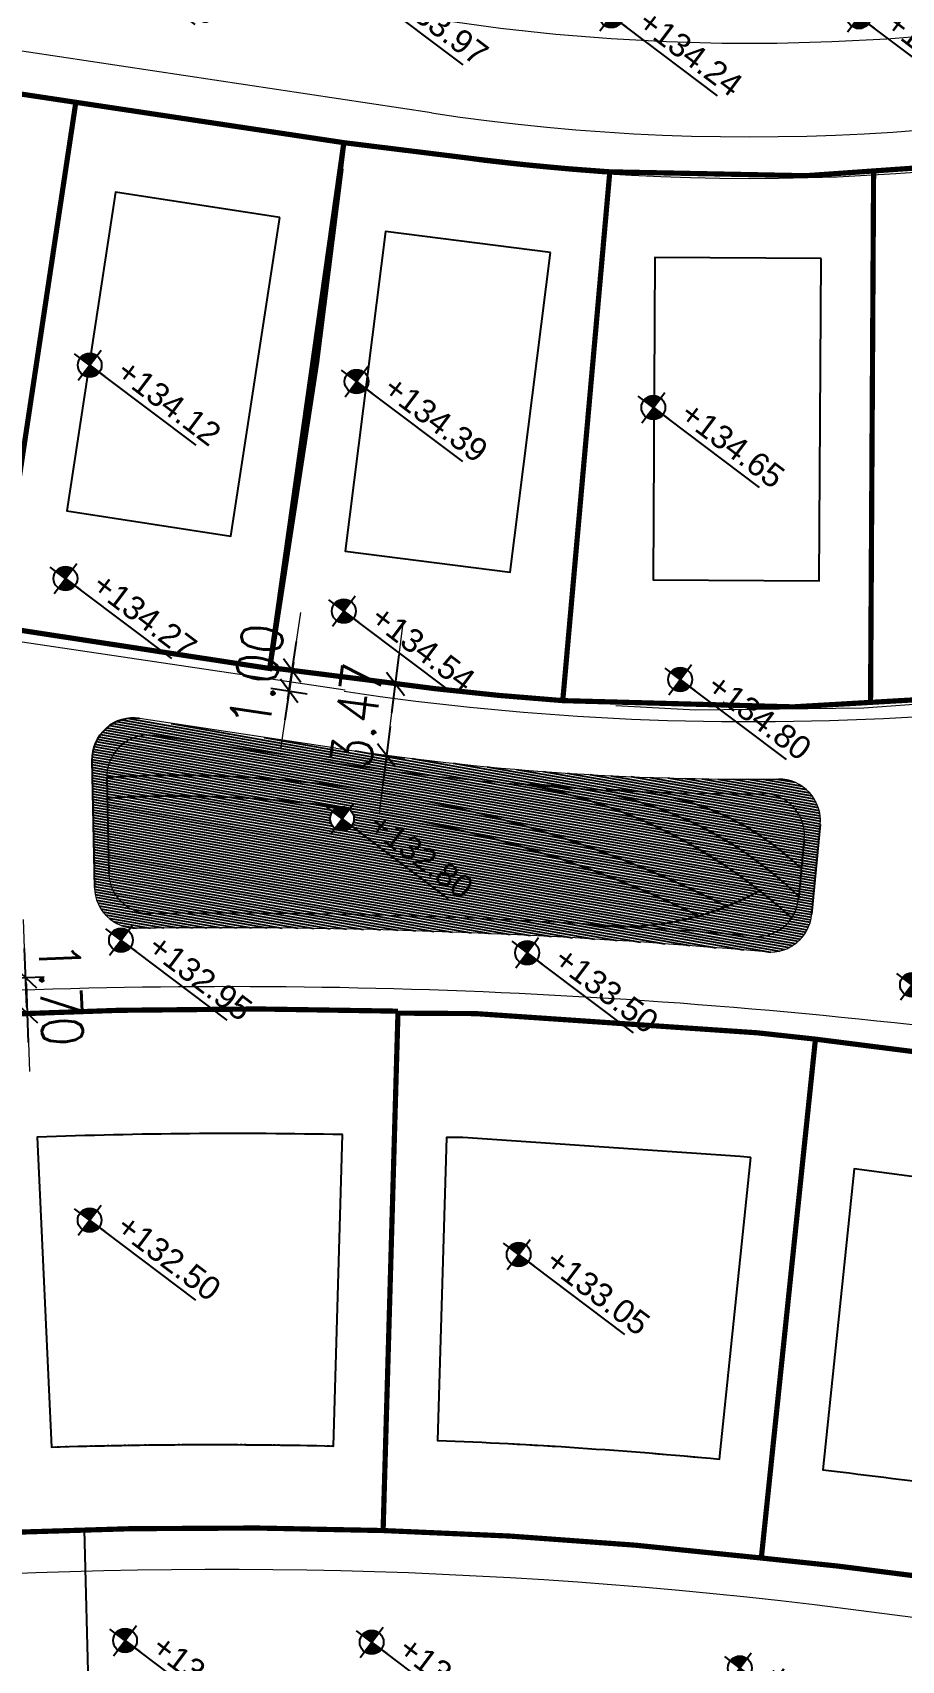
# Model space of a CAD drawing. Header units: inches. Extents: x 2 to 806, y 2 to 666.
# Drawn here: x 266.1 to 308, y 249.7 to 328 of the extents above; entities that cross this region are included whole.
import ezdxf
from ezdxf.enums import TextEntityAlignment as Align

# ---------------------------------------------------------------- set-up
doc = ezdxf.new("R2010")
doc.units = ezdxf.units.IN
doc.header["$MEASUREMENT"] = 0
for name, pattern in [('( Hidden )', [0.375, 0.25, -0.125]), ('ACAD_ISO04W100', [30, 24, -3, 0, -3]), ('DASHED', [0.75, 0.5, -0.25]), ('DASHED2', [0.375, 0.25, -0.125])]:
    doc.linetypes.add(name, pattern=pattern)
for name, color, linetype in [('.', 7, 'Continuous'), ('ASPHALT', 4, 'Continuous'), ('CL', 1, 'ACAD_ISO04W100'), ('comments', 1, 'Continuous'), ('ELV2', 4, 'Continuous'), ('furniture', 8, 'Continuous'), ('Land line', 210, 'Continuous'), ('pathway levels', 250, 'Continuous'), ('PAVEMENT', 2, 'Continuous'), ('set pack', 253, 'DASHED2'), ('V-NODE-TEXT', 11, 'Continuous'), ('Water Surface Level', 10, 'Continuous')]:
    doc.layers.add(name, color=color, linetype=linetype)
doc.styles.add('AUC-2-5', font='romans.shx', dxfattribs={"width": 0.85})
doc.styles.add('SDC-TEXT', font='arial.ttf')
doc.dimstyles.new('AUC-750-N mtr', dxfattribs={"dimscale": 0.5625, "dimtxt": 3.5, "dimasz": 2.5, "dimexe": 2.5, "dimexo": 2, "dimgap": 1.2, "dimtad": 1, "dimzin": 1, "dimdsep": 46, "dimtxsty": 'AUC-2-5', "dimblk": 'AUC-DIMTICK', "dimcen": 1, "dimse1": 1, "dimse2": 1, "dimclrd": 1, "dimclre": 1, "dimclrt": 2, "dimadec": 0, "dimazin": 0, "dimtfac": 1, "dimtix": 1, "dimtmove": 2, "dimatfit": 3, "dimfxl": 1, "dimlwd": 0, "dimlwe": -1, "dimarcsym": 0})
pattern_1 = [(349.850078208, (-1019091.39202, 51543.46572), (0.022028057086, 0.123043751166), [])]

# ---------------------------------------------------------------- blocks, each defined once
blk = doc.blocks.new('*U232')
for points in [[(0, 1.02, 0.414214), (-1.02, 0), (0, 0)], [(0, -1.02, 0.414214), (1.02, 0), (0, 0)]]:
    blk.add_hatch(color=256).paths.add_polyline_path(points)
for p, q in [((0, -1.62), (0, 1.62)), ((1.62, 0), (-1.62, 0)), ((0, 0), (1.62, 0)), ((11.38, 0), (1.62, 0))]:
    blk.add_line(p, q)
blk.add_circle((0, 0), 1.02)
at = {"style": 'SDC-TEXT'}
blk.add_attdef('LEVEL', text='', height=2, dxfattribs=at).set_placement((2.24, 2.53), align=Align.TOP_LEFT)
blk.add_attdef('T.O.C.', (2.24, -2.56), '', height=2, dxfattribs=at)
blk = doc.blocks.new('*U233')
for points in [[(0, 1.02, 0.414214), (-1.02, 0), (0, 0)], [(0, -1.02, 0.414214), (1.02, 0), (0, 0)]]:
    blk.add_hatch(color=256).paths.add_polyline_path(points)
for p, q in [((0, -1.62), (0, 1.62)), ((1.62, 0), (-1.62, 0)), ((0, 0), (1.62, 0)), ((11.38, 0), (1.62, 0))]:
    blk.add_line(p, q)
blk.add_circle((0, 0), 1.02)
at = {"style": 'SDC-TEXT'}
blk.add_attdef('LEVEL', text='', height=2, dxfattribs=at).set_placement((2.24, 2.53), align=Align.TOP_LEFT)
blk.add_attdef('T.O.C.', (2.24, -2.56), '', height=2, dxfattribs=at)
blk = doc.blocks.new('*U231')
for points in [[(0, 1.02, 0.414214), (-1.02, 0), (0, 0)], [(0, -1.02, 0.414214), (1.02, 0), (0, 0)]]:
    blk.add_hatch(color=256).paths.add_polyline_path(points)
for p, q in [((0, -1.62), (0, 1.62)), ((1.62, 0), (-1.62, 0)), ((0, 0), (1.62, 0)), ((11.38, 0), (1.62, 0))]:
    blk.add_line(p, q)
blk.add_circle((0, 0), 1.02)
at = {"style": 'SDC-TEXT'}
blk.add_attdef('LEVEL', text='', height=2, dxfattribs=at).set_placement((2.24, 2.53), align=Align.TOP_LEFT)
blk.add_attdef('T.O.C.', (2.24, -2.56), '', height=2, dxfattribs=at)
blk = doc.blocks.new('*U293')
for points in [[(0, 1.02, 0.414214), (-1.02, 0), (0, 0)], [(0, -1.02, 0.414214), (1.02, 0), (0, 0)]]:
    blk.add_hatch(color=256).paths.add_polyline_path(points)
for p, q in [((0, -1.62), (0, 1.62)), ((1.62, 0), (-1.62, 0)), ((0, 0), (1.62, 0)), ((11.38, 0), (1.62, 0))]:
    blk.add_line(p, q)
blk.add_circle((0, 0), 1.02)
at = {"style": 'SDC-TEXT'}
blk.add_attdef('LEVEL', text='', height=2, dxfattribs=at).set_placement((2.24, 2.53), align=Align.TOP_LEFT)
blk.add_attdef('T.O.C.', (2.24, -2.56), '', height=2, dxfattribs=at)
blk = doc.blocks.new('*U424')
for points in [[(0, 1.02, 0.414214), (-1.02, 0), (0, 0)], [(0, -1.02, 0.414214), (1.02, 0), (0, 0)]]:
    blk.add_hatch(color=256).paths.add_polyline_path(points)
for p, q in [((0, -1.62), (0, 1.62)), ((1.62, 0), (-1.62, 0)), ((0, 0), (1.62, 0)), ((11.38, 0), (1.62, 0))]:
    blk.add_line(p, q)
blk.add_circle((0, 0), 1.02)
at = {"style": 'SDC-TEXT'}
blk.add_attdef('LEVEL', text='', height=2, dxfattribs=at).set_placement((2.24, 2.53), align=Align.TOP_LEFT)
blk.add_attdef('T.O.C.', (2.24, -2.56), '', height=2, dxfattribs=at)
blk = doc.blocks.new('*U422')
for points in [[(0, 1.02, 0.414214), (-1.02, 0), (0, 0)], [(0, -1.02, 0.414214), (1.02, 0), (0, 0)]]:
    blk.add_hatch(color=256).paths.add_polyline_path(points)
for p, q in [((0, -1.62), (0, 1.62)), ((1.62, 0), (-1.62, 0)), ((0, 0), (1.62, 0)), ((11.38, 0), (1.62, 0))]:
    blk.add_line(p, q)
blk.add_circle((0, 0), 1.02)
at = {"style": 'SDC-TEXT'}
blk.add_attdef('LEVEL', text='', height=2, dxfattribs=at).set_placement((2.24, 2.53), align=Align.TOP_LEFT)
blk.add_attdef('T.O.C.', (2.24, -2.56), '', height=2, dxfattribs=at)
blk = doc.blocks.new('*U377')
for points in [[(0, 1.02, 0.414214), (-1.02, 0), (0, 0)], [(0, -1.02, 0.414214), (1.02, 0), (0, 0)]]:
    blk.add_hatch(color=256).paths.add_polyline_path(points)
for p, q in [((0, -1.62), (0, 1.62)), ((1.62, 0), (-1.62, 0)), ((0, 0), (1.62, 0)), ((11.38, 0), (1.62, 0))]:
    blk.add_line(p, q)
blk.add_circle((0, 0), 1.02)
at = {"style": 'SDC-TEXT'}
blk.add_attdef('LEVEL', text='', height=2, dxfattribs=at).set_placement((2.24, 2.53), align=Align.TOP_LEFT)
blk.add_attdef('T.O.C.', (2.24, -2.56), '', height=2, dxfattribs=at)
blk = doc.blocks.new('*U378')
for points in [[(0, 1.02, 0.414214), (-1.02, 0), (0, 0)], [(0, -1.02, 0.414214), (1.02, 0), (0, 0)]]:
    blk.add_hatch(color=256).paths.add_polyline_path(points)
for p, q in [((0, -1.62), (0, 1.62)), ((1.62, 0), (-1.62, 0)), ((0, 0), (1.62, 0)), ((11.38, 0), (1.62, 0))]:
    blk.add_line(p, q)
blk.add_circle((0, 0), 1.02)
at = {"style": 'SDC-TEXT'}
blk.add_attdef('LEVEL', text='', height=2, dxfattribs=at).set_placement((2.24, 2.53), align=Align.TOP_LEFT)
blk.add_attdef('T.O.C.', (2.24, -2.56), '', height=2, dxfattribs=at)
blk = doc.blocks.new('*U376')
for points in [[(0, 1.02, 0.414214), (-1.02, 0), (0, 0)], [(0, -1.02, 0.414214), (1.02, 0), (0, 0)]]:
    blk.add_hatch(color=256).paths.add_polyline_path(points)
for p, q in [((0, -1.62), (0, 1.62)), ((1.62, 0), (-1.62, 0)), ((0, 0), (1.62, 0)), ((11.38, 0), (1.62, 0))]:
    blk.add_line(p, q)
blk.add_circle((0, 0), 1.02)
at = {"style": 'SDC-TEXT'}
blk.add_attdef('LEVEL', text='', height=2, dxfattribs=at).set_placement((2.24, 2.53), align=Align.TOP_LEFT)
blk.add_attdef('T.O.C.', (2.24, -2.56), '', height=2, dxfattribs=at)
blk = doc.blocks.new('*U373')
for points in [[(0, 1.02, 0.414214), (-1.02, 0), (0, 0)], [(0, -1.02, 0.414214), (1.02, 0), (0, 0)]]:
    blk.add_hatch(color=256).paths.add_polyline_path(points)
for p, q in [((0, -1.62), (0, 1.62)), ((1.62, 0), (-1.62, 0)), ((0, 0), (1.62, 0)), ((11.38, 0), (1.62, 0))]:
    blk.add_line(p, q)
blk.add_circle((0, 0), 1.02)
at = {"style": 'SDC-TEXT'}
blk.add_attdef('LEVEL', text='', height=2, dxfattribs=at).set_placement((2.24, 2.53), align=Align.TOP_LEFT)
blk.add_attdef('T.O.C.', (2.24, -2.56), '', height=2, dxfattribs=at)
blk = doc.blocks.new('*U374')
for points in [[(0, 1.02, 0.414214), (-1.02, 0), (0, 0)], [(0, -1.02, 0.414214), (1.02, 0), (0, 0)]]:
    blk.add_hatch(color=256).paths.add_polyline_path(points)
for p, q in [((0, -1.62), (0, 1.62)), ((1.62, 0), (-1.62, 0)), ((0, 0), (1.62, 0)), ((11.38, 0), (1.62, 0))]:
    blk.add_line(p, q)
blk.add_circle((0, 0), 1.02)
at = {"style": 'SDC-TEXT'}
blk.add_attdef('LEVEL', text='', height=2, dxfattribs=at).set_placement((2.24, 2.53), align=Align.TOP_LEFT)
blk.add_attdef('T.O.C.', (2.24, -2.56), '', height=2, dxfattribs=at)
blk = doc.blocks.new('*U113')
for points in [[(0, 1.02, 0.414214), (-1.02, 0), (0, 0)], [(0, -1.02, 0.414214), (1.02, 0), (0, 0)]]:
    blk.add_hatch(color=256).paths.add_polyline_path(points)
for p, q in [((0, -1.62), (0, 1.62)), ((1.62, 0), (-1.62, 0)), ((0, 0), (1.62, 0)), ((11.38, 0), (1.62, 0))]:
    blk.add_line(p, q)
blk.add_circle((0, 0), 1.02)
at = {"style": 'SDC-TEXT'}
blk.add_attdef('LEVEL', text='', height=2, dxfattribs=at).set_placement((2.24, 2.53), align=Align.TOP_LEFT)
blk.add_attdef('T.O.C.', (2.24, -2.56), '', height=2, dxfattribs=at)
blk = doc.blocks.new('*U166')
for points in [[(0, 1.02, 0.414214), (-1.02, 0), (0, 0)], [(0, -1.02, 0.414214), (1.02, 0), (0, 0)]]:
    blk.add_hatch(color=256).paths.add_polyline_path(points)
for p, q in [((0, -1.62), (0, 1.62)), ((1.62, 0), (-1.62, 0)), ((0, 0), (1.62, 0)), ((11.38, 0), (1.62, 0))]:
    blk.add_line(p, q)
blk.add_circle((0, 0), 1.02)
at = {"style": 'SDC-TEXT'}
blk.add_attdef('LEVEL', text='', height=2, dxfattribs=at).set_placement((2.24, 2.53), align=Align.TOP_LEFT)
blk.add_attdef('T.O.C.', (2.24, -2.56), '', height=2, dxfattribs=at)
blk = doc.blocks.new('*U162')
for points in [[(0, 1.02, 0.414214), (-1.02, 0), (0, 0)], [(0, -1.02, 0.414214), (1.02, 0), (0, 0)]]:
    blk.add_hatch(color=256).paths.add_polyline_path(points)
for p, q in [((0, -1.62), (0, 1.62)), ((1.62, 0), (-1.62, 0)), ((0, 0), (1.62, 0)), ((11.38, 0), (1.62, 0))]:
    blk.add_line(p, q)
blk.add_circle((0, 0), 1.02)
at = {"style": 'SDC-TEXT'}
blk.add_attdef('LEVEL', text='', height=2, dxfattribs=at).set_placement((2.24, 2.53), align=Align.TOP_LEFT)
blk.add_attdef('T.O.C.', (2.24, -2.56), '', height=2, dxfattribs=at)
blk = doc.blocks.new('*U163')
for points in [[(0, 1.02, 0.414214), (-1.02, 0), (0, 0)], [(0, -1.02, 0.414214), (1.02, 0), (0, 0)]]:
    blk.add_hatch(color=256).paths.add_polyline_path(points)
for p, q in [((0, -1.62), (0, 1.62)), ((1.62, 0), (-1.62, 0)), ((0, 0), (1.62, 0)), ((11.38, 0), (1.62, 0))]:
    blk.add_line(p, q)
blk.add_circle((0, 0), 1.02)
at = {"style": 'SDC-TEXT'}
blk.add_attdef('LEVEL', text='', height=2, dxfattribs=at).set_placement((2.24, 2.53), align=Align.TOP_LEFT)
blk.add_attdef('T.O.C.', (2.24, -2.56), '', height=2, dxfattribs=at)
blk = doc.blocks.new('*U194')
for points in [[(0, 1.02, 0.414214), (-1.02, 0), (0, 0)], [(0, -1.02, 0.414214), (1.02, 0), (0, 0)]]:
    blk.add_hatch(color=256).paths.add_polyline_path(points)
for p, q in [((0, -1.62), (0, 1.62)), ((1.62, 0), (-1.62, 0)), ((0, 0), (1.62, 0)), ((11.38, 0), (1.62, 0))]:
    blk.add_line(p, q)
blk.add_circle((0, 0), 1.02)
at = {"style": 'SDC-TEXT'}
blk.add_attdef('LEVEL', text='', height=2, dxfattribs=at).set_placement((2.24, 2.53), align=Align.TOP_LEFT)
blk.add_attdef('T.O.C.', (2.24, -2.56), '', height=2, dxfattribs=at)
blk = doc.blocks.new('*U195')
for points in [[(0, 1.02, 0.414214), (-1.02, 0), (0, 0)], [(0, -1.02, 0.414214), (1.02, 0), (0, 0)]]:
    blk.add_hatch(color=256).paths.add_polyline_path(points)
for p, q in [((0, -1.62), (0, 1.62)), ((1.62, 0), (-1.62, 0)), ((0, 0), (1.62, 0)), ((11.38, 0), (1.62, 0))]:
    blk.add_line(p, q)
blk.add_circle((0, 0), 1.02)
at = {"style": 'SDC-TEXT'}
blk.add_attdef('LEVEL', text='', height=2, dxfattribs=at).set_placement((2.24, 2.53), align=Align.TOP_LEFT)
blk.add_attdef('T.O.C.', (2.24, -2.56), '', height=2, dxfattribs=at)
blk = doc.blocks.new('*U196')
for points in [[(0, 1.02, 0.414214), (-1.02, 0), (0, 0)], [(0, -1.02, 0.414214), (1.02, 0), (0, 0)]]:
    blk.add_hatch(color=256).paths.add_polyline_path(points)
for p, q in [((0, -1.62), (0, 1.62)), ((1.62, 0), (-1.62, 0)), ((0, 0), (1.62, 0)), ((11.38, 0), (1.62, 0))]:
    blk.add_line(p, q)
blk.add_circle((0, 0), 1.02)
at = {"style": 'SDC-TEXT'}
blk.add_attdef('LEVEL', text='', height=2, dxfattribs=at).set_placement((2.24, 2.53), align=Align.TOP_LEFT)
blk.add_attdef('T.O.C.', (2.24, -2.56), '', height=2, dxfattribs=at)
blk = doc.blocks.new('AUC-DIMTICK')
at = {"color": 1}
for p, q in [((0, 0.63), (0, -0.63)), ((1, 0), (-1, 0)), ((-0.356, -0.356), (0.356, 0.356))]:
    blk.add_line(p, q, dxfattribs=at)
blk = doc.blocks.new('*D492')
at = {"layer": 'Defpoints', "color": 0, "linetype": 'ByBlock', "transparency": 16777216}
for p in [(278.724, 297.307), (278.496, 296.327), (278.577, 296.315)]:
    blk.add_point(p, dxfattribs=at)
at = {"layer": 'furniture', "color": 1, "linetype": 'ByBlock', "lineweight": 0, "transparency": 16777216}
for p, q in [((278.849, 298.71), (279.056, 300.101)), ((278.643, 297.319), (278.496, 296.327)), ((278.289, 294.936), (278.083, 293.545))]:
    blk.add_line(p, q, dxfattribs=at)
at = {"layer": 'furniture', "color": 1, "linetype": 'ByBlock', "lineweight": 0, "transparency": 16777216, "xscale": 1.40625, "yscale": 1.40625, "zscale": 1.40625}
for p, rotation in [((278.643, 297.319), 261.5609003677744), ((278.496, 296.327), 81.56090036777437)]:
    blk.add_blockref('AUC-DIMTICK', p, dxfattribs=dict(at, rotation=rotation))
at = {"layer": 'furniture', "color": 2, "linetype": 'ByBlock', "transparency": 16777216, "insert": (276.928, 297.066), "char_height": 1.9688, "attachment_point": 5, "rotation": 81.5609, "style": 'AUC-2-5'}
blk.add_mtext('1.00', dxfattribs=at)
blk = doc.blocks.new('*D480')
at = {"layer": 'Defpoints', "color": 0, "linetype": 'ByBlock', "transparency": 16777216}
for p in [(265.775, 282.529), (265.842, 280.829), (265.891, 280.831)]:
    blk.add_point(p, dxfattribs=at)
at = {"layer": 'furniture', "color": 1, "linetype": 'ByBlock', "lineweight": 0, "transparency": 16777216}
for p, q in [((265.77, 283.936), (265.714, 285.342)), ((265.825, 282.531), (265.891, 280.831)), ((265.947, 279.426), (266.002, 278.021))]:
    blk.add_line(p, q, dxfattribs=at)
at = {"layer": 'furniture', "color": 1, "linetype": 'ByBlock', "lineweight": 0, "transparency": 16777216, "xscale": 1.40625, "yscale": 1.40625, "zscale": 1.40625}
for p, rotation in [((265.825, 282.531), 272.2464600588868), ((265.891, 280.831), 92.2464600588868)]:
    blk.add_blockref('AUC-DIMTICK', p, dxfattribs=dict(at, rotation=rotation))
at = {"layer": 'furniture', "color": 2, "linetype": 'ByBlock', "transparency": 16777216, "insert": (267.516, 281.746), "char_height": 1.9688, "attachment_point": 5, "rotation": 272.24646, "style": 'AUC-2-5'}
blk.add_mtext('1.70', dxfattribs=at)
blk = doc.blocks.new('*D490')
at = {"layer": 'Defpoints', "color": 0, "linetype": 'ByBlock', "transparency": 16777216}
for p in [(283.615, 296.673), (284.536, 296.558), (284.105, 293.114)]:
    blk.add_point(p, dxfattribs=at)
at = {"layer": 'furniture', "color": 1, "linetype": 'ByBlock', "lineweight": 0, "transparency": 16777216}
for p, q in [((283.79, 298.068), (283.964, 299.464)), ((283.184, 293.229), (283.615, 296.673)), ((283.009, 291.834), (282.835, 290.438))]:
    blk.add_line(p, q, dxfattribs=at)
at = {"layer": 'furniture', "color": 1, "linetype": 'ByBlock', "lineweight": 0, "transparency": 16777216, "xscale": 1.40625, "yscale": 1.40625, "zscale": 1.40625}
for p, rotation in [((283.615, 296.673), 262.8674914260724), ((283.184, 293.229), 82.86749142607233)]:
    blk.add_blockref('AUC-DIMTICK', p, dxfattribs=dict(at, rotation=rotation))
at = {"layer": 'furniture', "color": 2, "linetype": 'ByBlock', "transparency": 16777216, "insert": (281.753, 295.157), "char_height": 1.9688, "attachment_point": 5, "rotation": 82.86749, "style": 'AUC-2-5'}
blk.add_mtext('3.47', dxfattribs=at)
blk = doc.blocks.new('*U116')
for points in [[(0, 1.02, 0.414214), (-1.02, 0), (0, 0)], [(0, -1.02, 0.414214), (1.02, 0), (0, 0)]]:
    blk.add_hatch(color=256).paths.add_polyline_path(points)
for p, q in [((0, -1.62), (0, 1.62)), ((1.62, 0), (-1.62, 0)), ((0, 0), (1.62, 0)), ((11.38, 0), (1.62, 0))]:
    blk.add_line(p, q)
blk.add_circle((0, 0), 1.02)
at = {"style": 'SDC-TEXT'}
blk.add_attdef('LEVEL', text='', height=2, dxfattribs=at).set_placement((2.24, 2.53), align=Align.TOP_LEFT)
blk.add_attdef('T.O.C.', (2.24, -2.56), '', height=2, dxfattribs=at)

msp = doc.modelspace()

# ---------------------------------------------------------------- hatches: boundary and pattern name
at = {"layer": '.', "linetype": 'ByBlock', "true_color": 0x136734, "transparency": 33554633}
h = msp.add_hatch(dxfattribs=at)
h.set_pattern_fill('ANSI31', color=116, angle=-55.14992)
h.set_pattern_definition(pattern_1)
h.paths.add_polyline_path([(427.728, 383.065, -0.410972), (429.362, 383.885), (432.202, 382.961, -0.324759), (433.583, 381.059), (433.583, 375.519), (434.283, 374.992), (434.283, 381.567, 0.324759), (432.902, 383.469), (429.578, 384.551, 0.410972), (427.065, 383.289, -0.079504), (407.431, 345.984, 0.401201), (407.762, 343.239), (422.61, 331.04, 0.467957), (425.627, 331.613, 0.045452), (430.668, 342.993), (430.078, 343.436, -0.043108), (425.432, 332.713, -0.47204), (422.402, 332.117), (408.722, 343.356, -0.399774), (408.386, 346.093, 0.078266)])
h.paths.add_polyline_path([(430.078, 343.436), (430.668, 342.993, 0.034896), (433.093, 352.244), (432.468, 352.714, -0.035319)], flags=17)
h.paths.add_polyline_path([(432.468, 352.714), (433.093, 352.244, 0.018971), (433.864, 357.39), (433.212, 357.88, -0.019225)], flags=17)
h.paths.add_polyline_path([(434.284, 364.973), (434.283, 374.992), (433.583, 375.519), (433.584, 364.973, -0.026168), (433.212, 357.88), (433.864, 357.39, 0.027698)], flags=17)
h.paths.add_polyline_path([(419.635, 322.601, 0.394498), (419.401, 325.322), (404.391, 338.85, 0.42008), (401.54, 338.673, -0.052862), (380.99, 319.466, 0.387662), (380.494, 316.816), (392.168, 297.967, 0.417214), (394.939, 297.331, 0.044083), (410.552, 309.271, 0.215549), (411.364, 311.164), (411.327, 313.062, -0.216435), (411.818, 314.201, 0.041892)])
h.paths.add_polyline_path([(411.347, 314.719, 0.216435), (410.627, 313.048), (410.664, 311.15, -0.215549), (410.079, 309.787, -0.042456), (395.172, 298.31, -0.41922), (392.39, 298.939), (381.425, 316.643, -0.386313), (381.913, 319.287, 0.050369), (401.607, 337.684, -0.418646), (404.451, 337.853), (418.444, 325.242, -0.397367), (418.666, 322.506, -0.039407)], flags=16)
h.paths.add_polyline_path([(411.125, 316.918, -1), (410.467, 317.863, -1)], flags=0)
h.paths.add_polyline_path([(401.541, 318.926, -1), (400.882, 319.871, -1)], flags=0)
h.paths.add_polyline_path([(401.845, 304.153, -1), (401.186, 305.098, -1)], flags=0)
h.paths.add_polyline_path([(387.784, 295.564), (376.543, 313.958, 0.429304), (373.708, 314.566, -0.04234), (350.592, 301.478, 0.409784), (349.597, 298.853), (352.595, 292.057), (353.219, 292.377), (350.515, 298.506, -0.408525), (351.502, 301.127, 0.040105), (373.501, 313.578, -0.42517), (376.319, 312.981), (380.433, 306.321), (380.4, 306.304), (386.796, 295.839, -0.435676), (386.006, 293.018, -0.06497), (358.988, 283.275, -0.357132), (356.728, 284.421), (353.219, 292.377), (352.595, 292.057), (356.318, 283.616, 0.355564), (358.567, 282.467, 0.068008), (387.007, 292.749, 0.433564)])
h.paths.add_polyline_path([(337.053, 294.979, 0.420899), (334.6, 296.451, -0.043886), (311.472, 292.519, 0.403744), (309.635, 290.436), (309.897, 284.588, 0.365865), (311.65, 282.693, -0.004541), (316.999, 281.982, 0.047461), (338.008, 280.524, 0.476459), (339.903, 282.986)])
h.paths.add_polyline_path([(339.022, 283.667, -0.478903), (337.111, 281.205, -0.045484), (317.106, 282.674, 0.004054), (312.319, 283.315, -0.365375), (310.57, 285.21), (310.365, 289.795, -0.402307), (312.192, 291.877, 0.041335), (334.095, 295.597, -0.419357), (336.537, 294.122)], flags=16)
h.paths.add_polyline_path([(319.201, 288.035, -1), (318.542, 288.98, -1)], flags=0)
h.paths.add_polyline_path([(303.64, 285.576), (304.053, 289.901, 0.445446), (302.042, 292.091, -0.039936), (280.738, 293.577), (271.304, 294.998, 0.464849), (269.007, 292.98), (269.131, 286.871, 0.412256), (271.157, 284.912, -0.025543), (301.472, 283.774, 0.412256)])
h.paths.add_polyline_path([(300.846, 284.532, 0.024382), (271.839, 285.621, -0.41165), (269.816, 287.58), (269.724, 292.164, -0.464849), (272.021, 294.182), (280.634, 292.885, 0.038511), (301.283, 291.385, -0.443741), (303.282, 289.195), (303.009, 286.334, -0.411578)], flags=16)
h.paths.add_polyline_path([(281.373, 289.713, -1), (280.715, 290.658, -1)], flags=0)
h.paths.add_polyline_path([(411.568, 316.799), (416.602, 313.012), (417.639, 314.39), (412.605, 318.177)], flags=24)
h.paths.add_polyline_path([(402.288, 304.034), (407.322, 300.246), (408.358, 301.624), (403.325, 305.412)], flags=9)
h.paths.add_polyline_path([(401.984, 318.807), (407.018, 315.019), (408.055, 316.397), (403.021, 320.185)], flags=8)
h.paths.add_polyline_path([(373.268, 287.221), (375.48, 281.553), (378.231, 282.626), (376.019, 288.294)], flags=9)
edge = h.paths.add_edge_path()
edge.add_line((384.612, 287.186), (380.224, 290.488))
edge = h.paths.add_edge_path(flags=17)
edge.add_arc((379.495, 291.036), 0.576, -55.14992, 304.85008)
edge = h.paths.add_edge_path(flags=17)
edge.add_line((380.224, 290.488), (378.766, 291.585))
edge = h.paths.add_edge_path(flags=17)
edge.add_line((379.495, 291.036), (380.224, 290.488))
edge = h.paths.add_edge_path(flags=17)
edge.add_line((378.947, 290.307), (380.044, 291.765))
h.paths.add_polyline_path([(380.268, 290.445), (385.301, 286.657), (386.338, 288.035), (381.304, 291.823)], flags=9)
h.paths.add_polyline_path([(319.644, 287.916), (324.678, 284.129), (325.714, 285.507), (320.681, 289.294)], flags=8)
h.paths.add_polyline_path([(283.959, 297.947), (283.203, 291.91), (286.133, 291.543), (286.889, 297.58)], flags=24)
h.paths.add_polyline_path([(281.816, 289.594), (286.85, 285.806), (287.887, 287.184), (282.853, 290.972)], flags=8)
h = msp.add_hatch(dxfattribs=at)
h.set_pattern_fill('ANSI31', color=116, angle=-55.14992)
h.set_pattern_definition(pattern_1)
h.paths.add_polyline_path([(263.375, 286.7), (263.063, 294.597, 0.359882), (261.362, 296.496), (242.44, 299.346, 0.475052), (240.145, 297.261), (240.807, 284.94, 0.43336), (243.041, 283.061, -0.005145), (248.601, 283.665, -0.059499), (248.703, 283.756, -0.326149), (249.382, 283.741, -0.01116), (261.478, 284.623, 0.410927)])
h.paths.add_polyline_path([(260.747, 285.289, 0.014382), (243.669, 283.967, -0.429706), (241.459, 285.849), (240.89, 296.441, -0.475052), (243.185, 298.526), (260.686, 295.89, -0.359882), (262.386, 293.991), (262.648, 287.366, -0.411578)], flags=16)
h.paths.add_polyline_path([(249.897, 294.481, -0.043954), (249.819, 294.416, -1), (249.161, 295.362, -0.852648), (249.95, 294.543), (250.066, 294.456)], flags=0)
h.paths.add_polyline_path([(235.258, 284.084), (234.539, 298.911, 0.357349), (232.839, 300.792), (208.407, 304.472, 0.400744), (206.147, 302.883), (201.325, 278.559, 0.549309), (203.768, 276.228, -0.025537), (233.541, 282.007, 0.387473)])
h.paths.add_polyline_path([(232.815, 282.61, 0.024085), (204.661, 277.169, -0.548195), (202.225, 279.501), (206.704, 302.092, -0.400744), (208.964, 303.68), (232.168, 300.185, -0.357349), (233.867, 298.305), (234.528, 284.687, -0.386861)], flags=16)
h.paths.add_polyline_path([(216.32, 290.223, -1), (215.662, 291.168, -1)], flags=0)
h.paths.add_polyline_path([(190.541, 276.048), (181.25, 289.44, -0.02986), (180.58, 290.541, 0.031271), (180.675, 289.041), (190.907, 274.293, 0.662097), (194.512, 275.044), (200.111, 303.289, 0.414214), (198.538, 305.639), (191.884, 306.959, 0.01271), (191.783, 306.976, 0.655962), (180.675, 289.041, -0.179795), (179.397, 296.857, -0.422389), (191.682, 306.283, -0.01271), (191.747, 306.272), (197.715, 305.089, -0.414214), (199.288, 302.738), (194.146, 276.8, -0.662097)])
h.paths.add_polyline_path([(367.809, 211.193), (379.765, 194.026, 0.414352), (382.55, 193.528), (391.27, 199.607), (390.87, 200.181), (382.724, 194.503, -0.414352), (379.939, 195), (368.998, 210.711, -0.541229), (370.252, 213.816, 0.069063), (417.362, 230.094, -0.373736), (419.907, 229.458), (423.008, 225.028, -0.414783), (422.513, 222.241), (395.792, 203.612), (396.192, 203.038), (423.489, 222.068, 0.414783), (423.983, 224.855), (420.131, 230.358, 0.374686), (417.58, 230.991, -0.071377), (369.075, 214.3, 0.543066)])
h.paths.add_polyline_path([(216.763, 290.104), (221.797, 286.317), (222.834, 287.694), (217.8, 291.482)], flags=8)
edge = h.paths.add_edge_path(flags=17)
edge.add_line((400.253, 208.792), (395.864, 212.094))
edge = h.paths.add_edge_path(flags=17)
edge.add_arc((395.135, 212.643), 0.576, -55.14992, 304.85008)
edge = h.paths.add_edge_path(flags=17)
edge.add_line((395.864, 212.094), (394.406, 213.191))
edge = h.paths.add_edge_path(flags=17)
edge.add_line((395.135, 212.643), (395.864, 212.094))
edge = h.paths.add_edge_path(flags=17)
edge.add_line((394.587, 211.914), (395.684, 213.372))
h.paths.add_polyline_path([(395.908, 212.052), (400.941, 208.264), (401.978, 209.642), (396.945, 213.429)], flags=25)
h.paths.add_polyline_path([(399.422, 214.163), (402.902, 209.172), (405.325, 210.861), (401.845, 215.852)], flags=25)
at = {"layer": '.', "linetype": 'ByBlock', "transparency": 33554633}
h = msp.add_hatch(dxfattribs=at)
h.set_pattern_fill('ANSI31', color=34, angle=-55.14992)
h.set_pattern_definition(pattern_1)
h.paths.add_polyline_path([(298.215, 285.509, 0.026512), (299.543, 285.967, 0.132386), (269.724, 292.164), (269.744, 291.164, -0.048575), (280.886, 290.739, -0.211493), (281.348, 290.675, -0.077124)])
h.paths.add_polyline_path([(299.543, 285.967, 0.03318), (301.124, 286.735, 0.120865), (289.869, 291.819, -0.017273), (280.634, 292.885), (272.021, 294.182, 0.464846), (269.724, 292.164, -0.132386)])
h.paths.add_polyline_path([(300.846, 284.532, 0.273287), (302.68, 285.412, 0.019713), (301.124, 286.735, -0.126547), (294.753, 284.996, -0.00513)])
h.paths.add_polyline_path([(302.68, 285.412, 0.12425), (303.009, 286.334), (303.02, 286.447, 0.159712), (292.376, 291.64, -0.004667), (289.869, 291.819, -0.140914)])
h.paths.add_polyline_path([(295.191, 291.496, -0.005236), (292.376, 291.64, -0.159712), (303.02, 286.447), (303.146, 287.764, 0.170543)])
h.paths.add_polyline_path([(303.146, 287.764), (303.282, 289.195, 0.443734), (301.283, 291.385, -0.011317), (295.191, 291.496, -0.170543)])
h.paths.add_polyline_path([(282.84, 291.955), (283.596, 297.992), (280.666, 298.359), (279.91, 292.322)], flags=9)
at = {"layer": '.', "linetype": 'ByBlock', "true_color": 0x105689, "transparency": 33554633}
h = msp.add_hatch(dxfattribs=at)
h.set_pattern_fill('ANSI31', color=146, angle=-55.14992)
h.set_pattern_definition(pattern_1)
h.paths.add_polyline_path([(269.744, 291.164), (269.816, 287.58, 0.411507), (271.838, 285.621, -0.019251), (294.753, 284.996, 0.066301), (298.215, 285.509, 0.076868), (281.406, 290.666), (281.39, 290.646, -0.235653), (281.62, 290.185, -1), (280.468, 290.185, -0.335043), (280.886, 290.739, 0.048575)])

# ---------------------------------------------------------------- linework, layer by layer
at = {"layer": 'ASPHALT', "lineweight": 0}
for p, q in [((285.34, 324.133), (186.306, 339.05)), ((285.042, 322.155), (191.445, 336.253))]:
    msp.add_line(p, q, dxfattribs=at)
for centre, radius, start, end in [((300.681, 425.984), 103, 261.43429, 0.00192), ((275.19, 13.236), 240.834, 81.23648, 106.08774)]:
    msp.add_arc(centre, radius, start, end, dxfattribs=at)
at = {"layer": 'CL', "lineweight": 0, "ltscale": 5}
msp.add_arc((300.681, 425.984), 98.5, 261.43429, 0.00192, dxfattribs=at)
at = {"layer": 'comments', "color": 3, "linetype": 'ByBlock'}
msp.add_line((269.005, 242.686), (268.646, 255.981), dxfattribs=at)
for points in [[(278.048, 319.103), (270.14, 320.315), (267.792, 304.994), (275.699, 303.782)], [(291.073, 317.422), (283.136, 318.424), (281.194, 303.046), (289.131, 302.044)], [(304.098, 317.133), (296.099, 317.179), (296.009, 301.68), (304.009, 301.633)]]:
    msp.add_lwpolyline(points, close=True, dxfattribs=at)
for points in [[(281.064, 274.987, 0.013941), (266.378, 274.868), (267.061, 259.957, -0.01375), (280.634, 260.009)], [(300.714, 273.888), (300.195, 273.937), (286.851, 274.847), (286.062, 274.849), (285.644, 260.28, -0.013686), (299.202, 259.379)], [(319.286, 271.529), (305.686, 273.348), (304.177, 258.868, -0.006395), (317.613, 257.069)]]:
    msp.add_lwpolyline(points, format="xyb", close=True, dxfattribs=at)
at = {"layer": 'comments', "color": 3, "linetype": 'ByBlock', "lineweight": 0}
msp.add_arc((275.584, -12.741), 294.846, 81.91415, 92.65044, dxfattribs=at)
at = {"layer": 'Land line', "lineweight": 0}
for p, q in [((287.467, 280.809), (284.135, 280.82)), ((304.23, 279.587), (301.035, 279.884))]:
    msp.add_line(p, q, dxfattribs=at)
at = {"layer": 'PAVEMENT', "lineweight": 0}
for p, q in [((281.186, 296.373), (192.44, 309.54)), ((280.738, 293.577), (271.304, 294.998)), ((280.634, 292.885), (272.021, 294.182)), ((299.136, 254.886), (299.136, 254.886))]:
    msp.add_line(p, q, dxfattribs=at)
for centre, radius, start, end in [((300.681, 425.984), 131.13, 261.43429, 285.68526), ((300.681, 425.984), 134.6, 261.43429, 270.25592), ((300.681, 425.984), 133.9, 261.43429, 270.58215), ((275.184, -12.167), 297.806, 85.05666, 90.64362), ((275.184, -12.167), 297.106, 84.92377, 90.7765), ((275.19, 13.236), 242.834, 81.23648, 106.08774)]:
    msp.add_arc(centre, radius, start, end, dxfattribs=at)
at = {"layer": 'set pack', "linetype": 'DASHED', "lineweight": 0, "ltscale": 70}
for p, q in [((306.622, 321.247), (306.474, 295.67)), ((283.136, 318.424), (281.194, 303.046)), ((291.073, 317.422), (283.136, 318.424)), ((289.131, 302.044), (291.073, 317.422)), ((281.194, 303.046), (289.131, 302.044)), ((266.378, 274.868), (267.061, 259.957)), ((280.634, 260.009), (281.073, 274.987))]:
    msp.add_line(p, q, dxfattribs=at)
at = {"layer": 'set pack', "color": 1, "linetype": 'DASHED', "lineweight": 0, "ltscale": 70}
for p, q in [((265.904, 299.242), (278.957, 297.275)), ((298.054, 295.412), (294.211, 295.618)), ((306.157, 295.501), (298.054, 295.412)), ((309.994, 295.791), (306.157, 295.501)), ((301.035, 279.884), (287.467, 280.809)), ((323.25, 277.058), (304.227, 279.587))]:
    msp.add_line(p, q, dxfattribs=at)
at = {"layer": 'set pack', "color": 1, "linetype": 'ByBlock', "lineweight": 0, "const_width": 0.25}
for points in [[(268.232, 324.645), (255.376, 326.581), (251.576, 301.358), (264.431, 299.423)], [(281.129, 322.703), (268.232, 324.645), (264.431, 299.422), (277.561, 297.41)]]:
    msp.add_lwpolyline(points, close=True, dxfattribs=at)
for points in [[(331.236, 325.614, -0.090147), (293.928, 321.3), (291.664, 295.864, 0.085212), (335.609, 300.291)], [(306.622, 321.247), (306.474, 295.674, 0.02987)], [(303.823, 279.58), (301.035, 279.884), (287.467, 280.809), (283.733, 280.831), (283.019, 255.942, -0.021786), (301.219, 254.62)]]:
    msp.add_lwpolyline(points, format="xyb", dxfattribs=at)
for points in [[(293.928, 321.3, -0.014579), (287.833, 321.874), (281.129, 322.703), (280.963, 321.364), (280.986, 321.356), (279.817, 312.101), (277.567, 297.453), (282.408, 296.842, 0.017832), (291.664, 295.864)], [(283.736, 280.925, 0.019043), (263.606, 280.732), (264.747, 255.843, -0.018995), (283.019, 255.942)], [(312.258, 253.224, 0.023293), (319.577, 252.278), (322.459, 277.212), (303.823, 279.58), (301.219, 254.62, -0.015658)]]:
    msp.add_lwpolyline(points, format="xyb", close=True, dxfattribs=at)
at = {"layer": 'set pack', "linetype": 'DASHED', "lineweight": 0, "ltscale": 70}
for points in [[(278.048, 319.103), (270.14, 320.315), (267.792, 304.994), (275.699, 303.782)], [(296.099, 317.179), (304.098, 317.133), (304.009, 301.633), (296.009, 301.68)]]:
    msp.add_lwpolyline(points, close=True, dxfattribs=at)
for points in [[(285.644, 260.28), (286.062, 274.849), (286.851, 274.847), (300.195, 273.937), (300.714, 273.888), (299.202, 259.379, 0.013686)], [(304.177, 258.868), (305.686, 273.348), (319.286, 271.529), (317.613, 257.069, 0.006395)]]:
    msp.add_lwpolyline(points, format="xyb", close=True, dxfattribs=at)
at = {"layer": 'set pack', "color": 1, "linetype": 'ByBlock', "lineweight": 0}
for centre, radius, start, end in [((300.681, 425.984), 105, 261.43429, 0.00192), ((276.255, 11.6), 269.429, 88.32191, 92.60658)]:
    msp.add_arc(centre, radius, start, end, dxfattribs=at)
at = {"layer": 'set pack', "linetype": '( Hidden )', "lineweight": 0, "ltscale": 0.25}
for centre, radius, start, end in [((275.858, 11.609), 263.429, 88.86566, 92.06244), ((274.794, 13.245), 246.834, 88.64415, 91.7953)]:
    msp.add_arc(centre, radius, start, end, dxfattribs=at)
at = {"layer": 'V-NODE-TEXT', "linetype": 'ByBlock'}
for p, q in [((269.007, 292.98), (269.131, 286.871)), ((269.724, 292.164), (269.816, 287.58)), ((304.053, 289.901), (303.64, 285.576)), ((303.282, 289.195), (303.009, 286.334))]:
    msp.add_line(p, q, dxfattribs=at)
for centre, radius, start, end in [((271.006, 293.021), 2, 81.43429, 181.15962), ((273.136, 233.742), 58.522, 63.17746, 93.34264), ((289.776, 272.808), 19.011, 45.84135, 89.71696), ((285.134, 266.339), 25.917, 47.38801, 79.47177), ((293.858, 278.309), 13.255, 45.51284, 90.48281), ((273.136, 233.742), 57.522, 64.15159, 93.34264), ((294.558, 298.249), 13.255, 262.01394, 299.72312)]:
    msp.add_arc(centre, radius, start, end, dxfattribs=at)
at = {"layer": 'V-NODE-TEXT', "linetype": 'ByBlock', "lineweight": 0}
for centre, start, end in [((271.723, 292.205), 81.43429, 181.15962), ((302.062, 290.091), 354.54066, 90.58215), ((301.292, 289.385), 354.54066, 90.25592), ((271.816, 287.62), 181.15962, 270.64362), ((271.13, 286.912), 181.15962, 270.7765), ((301.018, 286.524), 265.05666, 354.54066), ((301.649, 285.766), 264.92377, 354.54066)]:
    msp.add_arc(centre, 2, start, end, dxfattribs=at)

# ---------------------------------------------------------------- block references
at = {"layer": 'ELV2', "color": 252}
ref = msp.add_blockref('*U424', (268.865, 332.236), dxfattribs=dict(at, xscale=0.5625047716006252, yscale=0.5625047716006252, zscale=0.5625047716006252, rotation=323.0401138320281))
ref.add_attrib('LEVEL', '+133.70', dxfattribs={"layer": '0', "height": 1.125, "rotation": 323.04011, "style": 'SDC-TEXT'}).set_placement((270.728, 332.616), align=Align.TOP_LEFT)
ref = msp.add_blockref('*U422', (281.762, 330.293), dxfattribs=dict(at, xscale=0.5625047716006252, yscale=0.5625047716006252, zscale=0.5625047716006252, rotation=323.0401138320281))
ref.add_attrib('LEVEL', '+133.97', dxfattribs={"layer": '0', "height": 1.125, "rotation": 323.04011, "style": 'SDC-TEXT'}).set_placement((283.625, 330.673), align=Align.TOP_LEFT)
ref = msp.add_blockref('*U376', (293.999, 328.81), dxfattribs=dict(at, xscale=0.5625047716006252, yscale=0.5625047716006252, zscale=0.5625047716006252, rotation=323.0401138320281))
ref.add_attrib('LEVEL', '+134.24', dxfattribs={"layer": '0', "height": 1.125, "rotation": 323.04011, "style": 'SDC-TEXT'}).set_placement((295.862, 329.19), align=Align.TOP_LEFT)
ref = msp.add_blockref('*U374', (305.918, 328.764), dxfattribs=dict(at, xscale=0.5625047716006252, yscale=0.5625047716006252, zscale=0.5625047716006252, rotation=323.0401138320281))
ref.add_attrib('LEVEL', '+134.50', dxfattribs={"layer": '0', "height": 1.125, "rotation": 323.04011, "style": 'SDC-TEXT'}).set_placement((307.781, 329.144), align=Align.TOP_LEFT)
ref = msp.add_blockref('*U377', (268.9, 312.001), dxfattribs=dict(at, xscale=0.5625047716006252, yscale=0.5625047716006252, zscale=0.5625047716006252, rotation=323.0401138320281))
ref.add_attrib('LEVEL', '+134.12', dxfattribs={"layer": '0', "height": 1.125, "rotation": 323.04011, "style": 'SDC-TEXT'}).set_placement((270.763, 312.382), align=Align.TOP_LEFT)
ref = msp.add_blockref('*U378', (281.742, 311.208), dxfattribs=dict(at, xscale=0.5625047716006252, yscale=0.5625047716006252, zscale=0.5625047716006252, rotation=323.0401138320281))
ref.add_attrib('LEVEL', '+134.39', dxfattribs={"layer": '0', "height": 1.125, "rotation": 323.04011, "style": 'SDC-TEXT'}).set_placement((283.605, 311.588), align=Align.TOP_LEFT)
ref = msp.add_blockref('*U373', (296.023, 309.96), dxfattribs=dict(at, xscale=0.5625047716006252, yscale=0.5625047716006252, zscale=0.5625047716006252, rotation=323.0401138320281))
ref.add_attrib('LEVEL', '+134.65', dxfattribs={"layer": '0', "height": 1.125, "rotation": 323.04011, "style": 'SDC-TEXT'}).set_placement((297.887, 310.34), align=Align.TOP_LEFT)
ref = msp.add_blockref('*U163', (268.897, 270.873), dxfattribs=dict(at, xscale=0.5625047716006252, yscale=0.5625047716006252, zscale=0.5625047716006252, rotation=323.0401138320281))
ref.add_attrib('LEVEL', '+132.50', dxfattribs={"layer": '0', "height": 1.125, "rotation": 323.04011, "style": 'SDC-TEXT'}).set_placement((270.76, 271.253), align=Align.TOP_LEFT)
ref = msp.add_blockref('*U162', (289.542, 269.22), dxfattribs=dict(at, xscale=0.5625047716006252, yscale=0.5625047716006252, zscale=0.5625047716006252, rotation=323.0401138320281))
ref.add_attrib('LEVEL', '+133.05', dxfattribs={"layer": '0', "height": 1.125, "rotation": 323.04011, "style": 'SDC-TEXT'}).set_placement((291.405, 269.6), align=Align.TOP_LEFT)
ref = msp.add_blockref('*U113', (270.6, 250.651), dxfattribs=dict(at, xscale=0.5625047716006252, yscale=0.5625047716006252, zscale=0.5625047716006252, rotation=323.0401138320281))
ref.add_attrib('LEVEL', '+131.95', dxfattribs={"layer": '0', "height": 1.125, "rotation": 323.04011, "style": 'SDC-TEXT'}).set_placement((272.463, 251.031), align=Align.TOP_LEFT)
ref = msp.add_blockref('*U293', (282.468, 250.568), dxfattribs=dict(at, xscale=0.5625047716006252, yscale=0.5625047716006252, zscale=0.5625047716006252, rotation=323.0401138320281))
ref.add_attrib('LEVEL', '+132.35', dxfattribs={"layer": '0', "height": 1.125, "rotation": 323.04011, "style": 'SDC-TEXT'}).set_placement((284.331, 250.948), align=Align.TOP_LEFT)
ref = msp.add_blockref('*U233', (300.186, 249.33), dxfattribs=dict(at, xscale=0.5625047716006252, yscale=0.5625047716006252, zscale=0.5625047716006252, rotation=323.0401138320281))
ref.add_attrib('LEVEL', '+132.90', dxfattribs={"layer": '0', "height": 1.125, "rotation": 323.04011, "style": 'SDC-TEXT'}).set_placement((302.049, 249.71), align=Align.TOP_LEFT)
at = {"layer": 'pathway levels', "color": 252}
ref = msp.add_blockref('*U194', (267.732, 301.737), dxfattribs=dict(at, xscale=0.5625047716006252, yscale=0.5625047716006252, zscale=0.5625047716006252, rotation=323.0401138320281))
ref.add_attrib('LEVEL', '+134.27', dxfattribs={"layer": '0', "height": 1.125, "rotation": 323.04011, "style": 'SDC-TEXT'}).set_placement((269.595, 302.118), align=Align.TOP_LEFT)
ref = msp.add_blockref('*U195', (281.129, 300.172), dxfattribs=dict(at, xscale=0.5625047716006252, yscale=0.5625047716006252, zscale=0.5625047716006252, rotation=323.0401138320281))
ref.add_attrib('LEVEL', '+134.54', dxfattribs={"layer": '0', "height": 1.125, "rotation": 323.04011, "style": 'SDC-TEXT'}).set_placement((282.992, 300.552), align=Align.TOP_LEFT)
ref = msp.add_blockref('*U196', (297.313, 296.878), dxfattribs=dict(at, xscale=0.5625047716006252, yscale=0.5625047716006252, zscale=0.5625047716006252, rotation=323.0401138320281))
ref.add_attrib('LEVEL', '+134.80', dxfattribs={"layer": '0', "height": 1.125, "rotation": 323.04011, "style": 'SDC-TEXT'}).set_placement((299.177, 297.258), align=Align.TOP_LEFT)
ref = msp.add_blockref('*U231', (270.405, 284.342), dxfattribs=dict(at, xscale=0.5625047716006252, yscale=0.5625047716006252, zscale=0.5625047716006252, rotation=323.0401138320281))
ref.add_attrib('LEVEL', '+132.95', dxfattribs={"layer": '0', "height": 1.125, "rotation": 323.04011, "style": 'SDC-TEXT'}).set_placement((272.268, 284.722), align=Align.TOP_LEFT)
ref = msp.add_blockref('*U232', (289.951, 283.738), dxfattribs=dict(at, xscale=0.5625047716006252, yscale=0.5625047716006252, zscale=0.5625047716006252, rotation=323.0401138320281))
ref.add_attrib('LEVEL', '+133.50', dxfattribs={"layer": '0', "height": 1.125, "rotation": 323.04011, "style": 'SDC-TEXT'}).set_placement((291.814, 284.119), align=Align.TOP_LEFT)
ref = msp.add_blockref('*U166', (308.467, 282.193), dxfattribs=dict(at, xscale=0.5625047716006252, yscale=0.5625047716006252, zscale=0.5625047716006252, rotation=323.0401138320281))
ref.add_attrib('LEVEL', '+134.05', dxfattribs={"layer": '0', "height": 1.125, "rotation": 323.04011, "style": 'SDC-TEXT'}).set_placement((310.33, 282.574), align=Align.TOP_LEFT)
at = {"layer": 'Water Surface Level', "color": 252}
ref = msp.add_blockref('*U116', (281.044, 290.185), dxfattribs=dict(at, xscale=0.5625047716006252, yscale=0.5625047716006252, zscale=0.5625047716006252, rotation=323.0401138320281))
ref.add_attrib('LEVEL', '+132.80', dxfattribs={"layer": '0', "height": 1.125, "rotation": 323.04011, "style": 'SDC-TEXT'}).set_placement((282.907, 290.566), align=Align.TOP_LEFT)

# ---------------------------------------------------------------- dimensions: what is measured, and where the dimension line sits
at = {"layer": 'furniture', "linetype": 'ByBlock'}
for p1, p2, distance, picture, middle in [((278.724, 297.307), (278.577, 296.315), -0.082, '*D492', (276.928, 297.066)), ((284.105, 293.114), (284.536, 296.558), 0.929, '*D490', (281.753, 295.157)), ((265.775, 282.529), (265.842, 280.829), 0.05, '*D480', (267.516, 281.746))]:
    dim = msp.add_aligned_dim(p1=p1, p2=p2, distance=distance, dimstyle='AUC-750-N mtr', dxfattribs=at)
    dim.commit()
    dim.dimension.update_dxf_attribs({"geometry": picture, "text_midpoint": middle})

doc.saveas('drawing.dxf')
